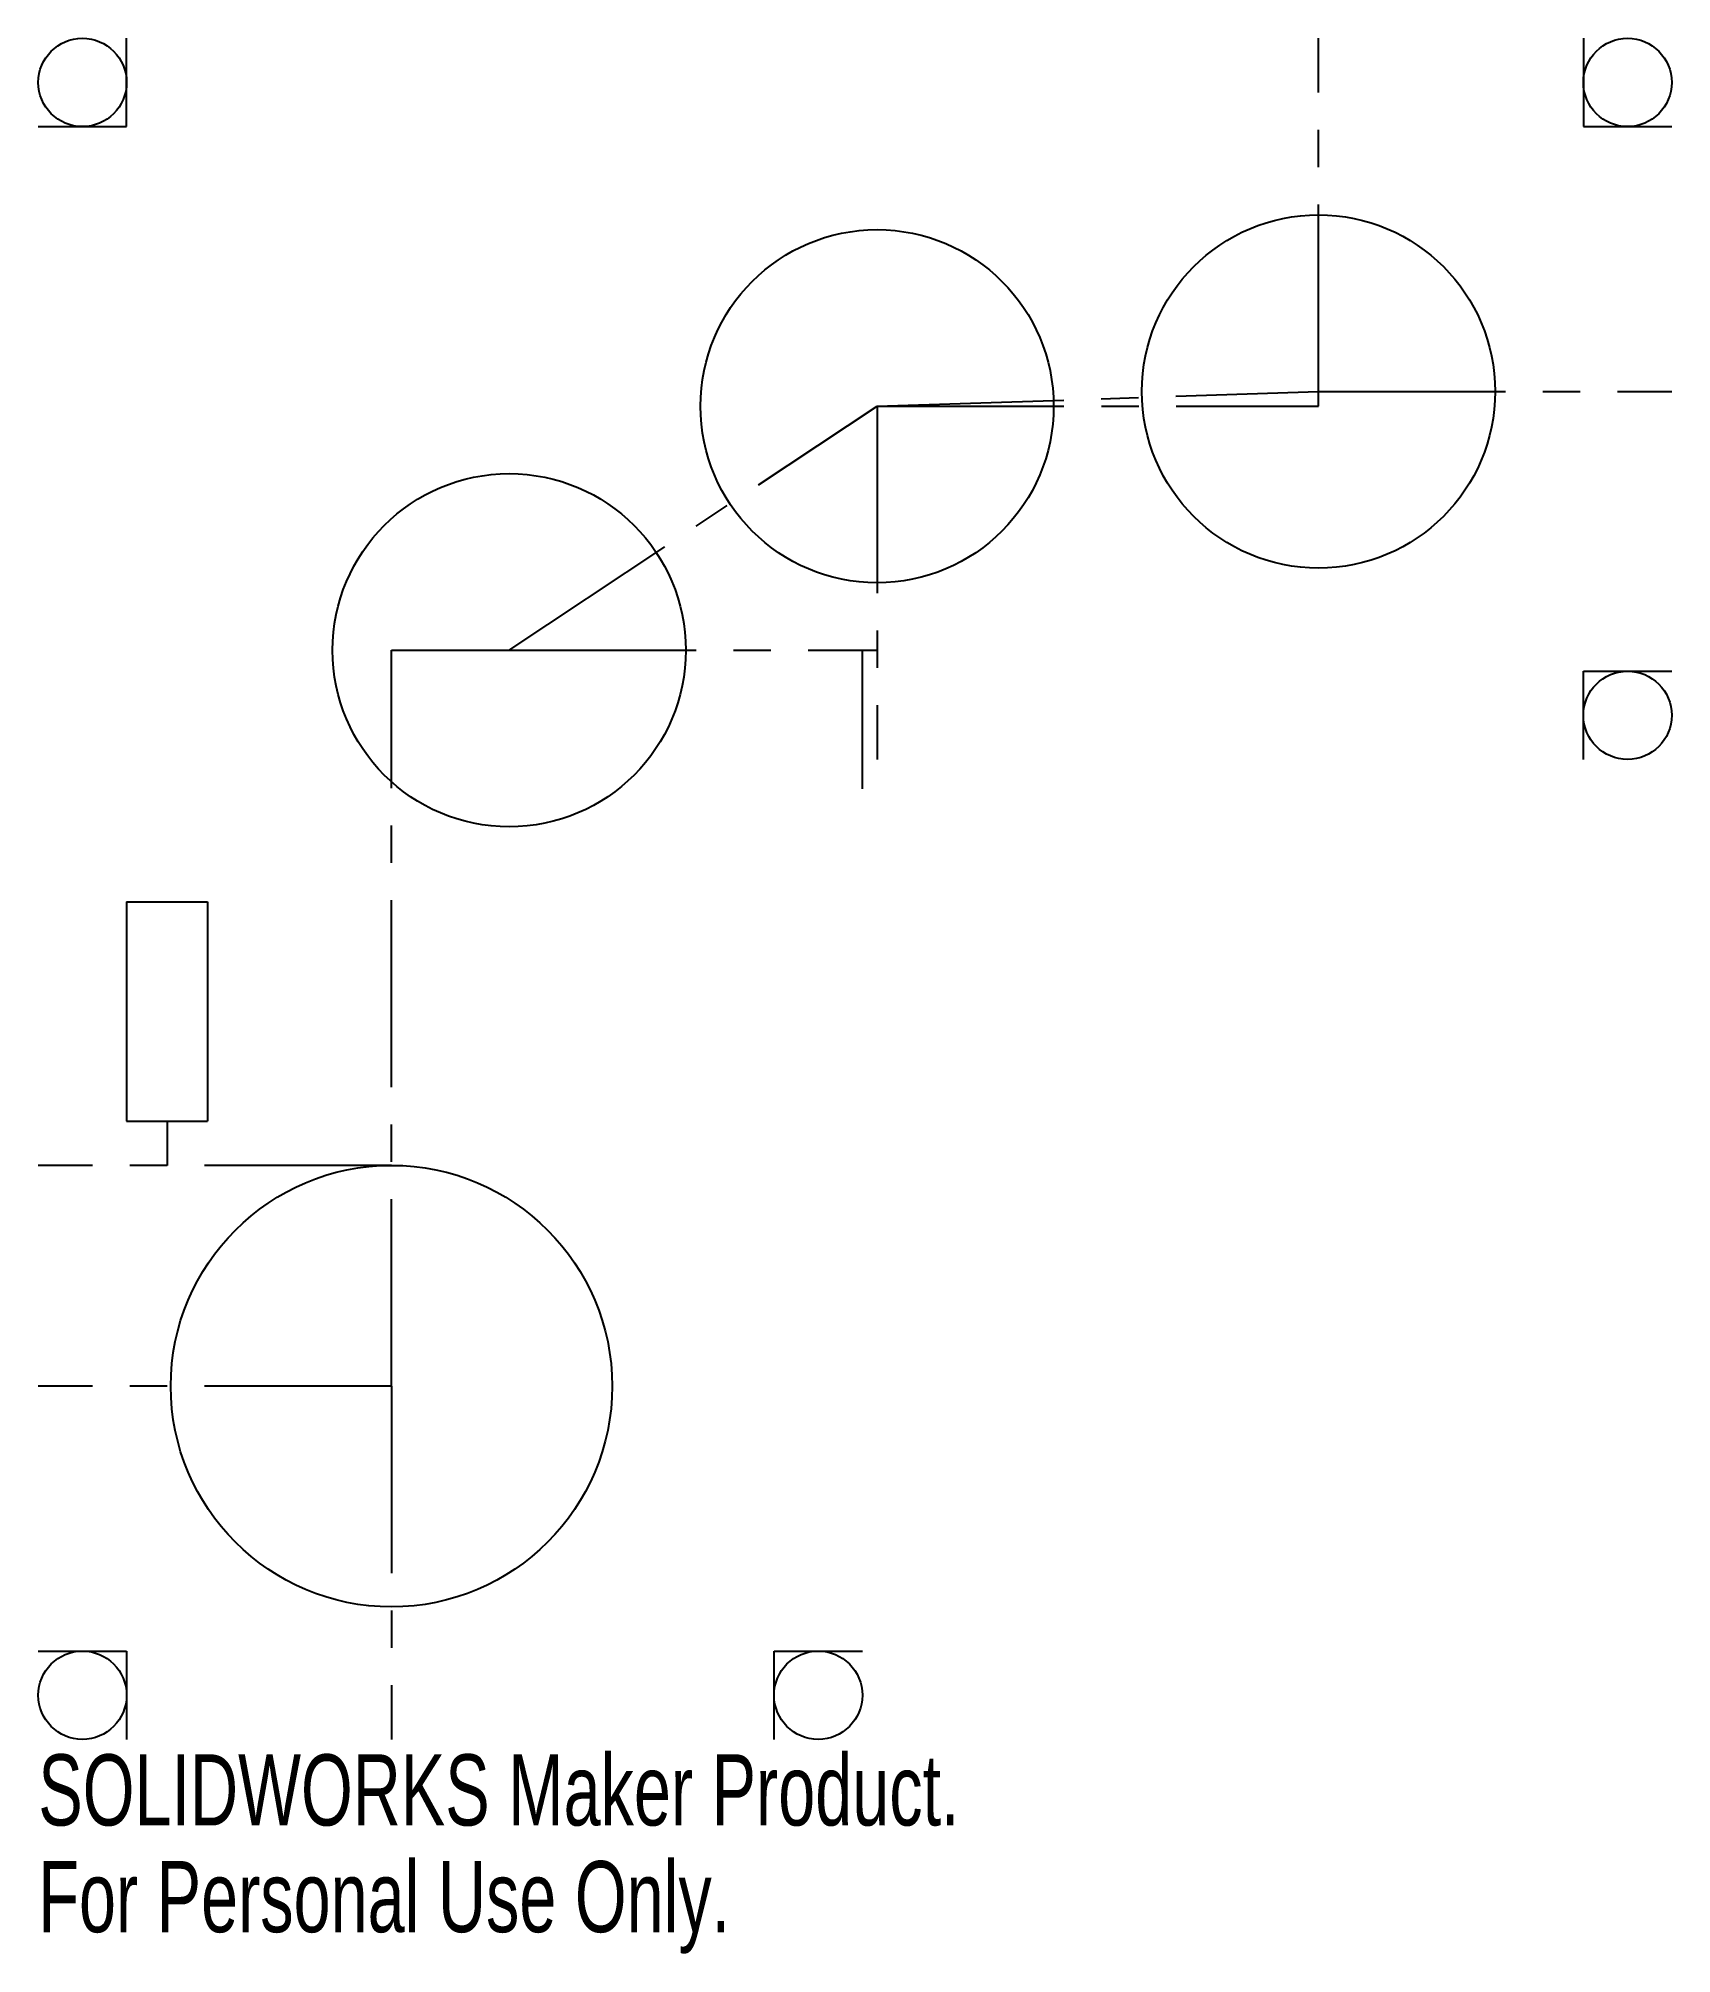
# Model space of a CAD drawing. Header units: millimetres. Extents: x -57 to 54, y -105 to 25.
import ezdxf

# ---------------------------------------------------------------- set-up
doc = ezdxf.new("R2010")
doc.units = ezdxf.units.MM
doc.linetypes.add('CENTERX2', pattern=[20.32, 12.7, -2.54, 2.54, -2.54])
doc.styles.add('SLDTEXTSTYLE0', font='TXT', dxfattribs={"width": 0.7})

msp = doc.modelspace()

# ---------------------------------------------------------------- linework, layer by layer
at = {"color": 7, "linetype": 'Continuous'}
for p, q in [((-51, 19), (-51, 25)), ((48, 25), (48, 19)), ((-57, 19), (-51, 19)), ((48, 19), (54, 19)), ((30, 0), (30, 1)), ((48, -24), (48, -18)), ((48, -18), (54, -18)), ((-51, -33.68), (-45.5, -33.68)), ((-51, -33.68), (-51, -48.58)), ((-45.5, -33.68), (-45.5, -48.58)), ((-51, -48.58), (-45.5, -48.58)), ((-57, -84.58), (-51, -84.58)), ((-51, -84.58), (-51, -90.58)), ((-7, -90.58), (-7, -84.58)), ((-7, -84.58), (-1, -84.58))]:
    msp.add_line(p, q, dxfattribs=at)
at = {"color": 7, "linetype": 'CENTERX2'}
for p, q in [((30, 1), (30, 25)), ((-25, -16.58), (0, 0)), ((0, 0), (30, 1)), ((0, 0), (0, -24)), ((0, 0), (30, 0)), ((30, 1), (54, 1)), ((-33, -66.58), (-33, -16.58)), ((-33, -16.58), (-25, -16.58)), ((-25, -16.58), (0, -16.58)), ((-1, -26), (-1, -16.58)), ((-48.25, -48.58), (-48.25, -51.58)), ((-33, -51.58), (-57, -51.58)), ((-33, -66.58), (-57, -66.58)), ((-33, -66.58), (-33, -90.58))]:
    msp.add_line(p, q, dxfattribs=at)
at = {"color": 7, "linetype": 'Continuous'}
for centre, radius in [((-54, 22), 3), ((51, 22), 3), ((0, 0), 12), ((30, 1), 12), ((-25, -16.58), 12), ((51, -21), 3), ((-33, -66.58), 15), ((-54, -87.58), 3), ((-4, -87.58), 3)]:
    msp.add_circle(centre, radius, dxfattribs=at)

# ---------------------------------------------------------------- texts
at = {"color": 7, "linetype": 'Continuous', "char_height": 4.8336, "attachment_point": 1, "style": 'SLDTEXTSTYLE0'}
for s, insert in [('SOLIDWORKS Maker Product.', (-57, -91.6)), ('For Personal Use Only.', (-57, -98.85))]:
    msp.add_mtext(s, dxfattribs=dict(at, insert=insert))

doc.saveas('drawing.dxf')
